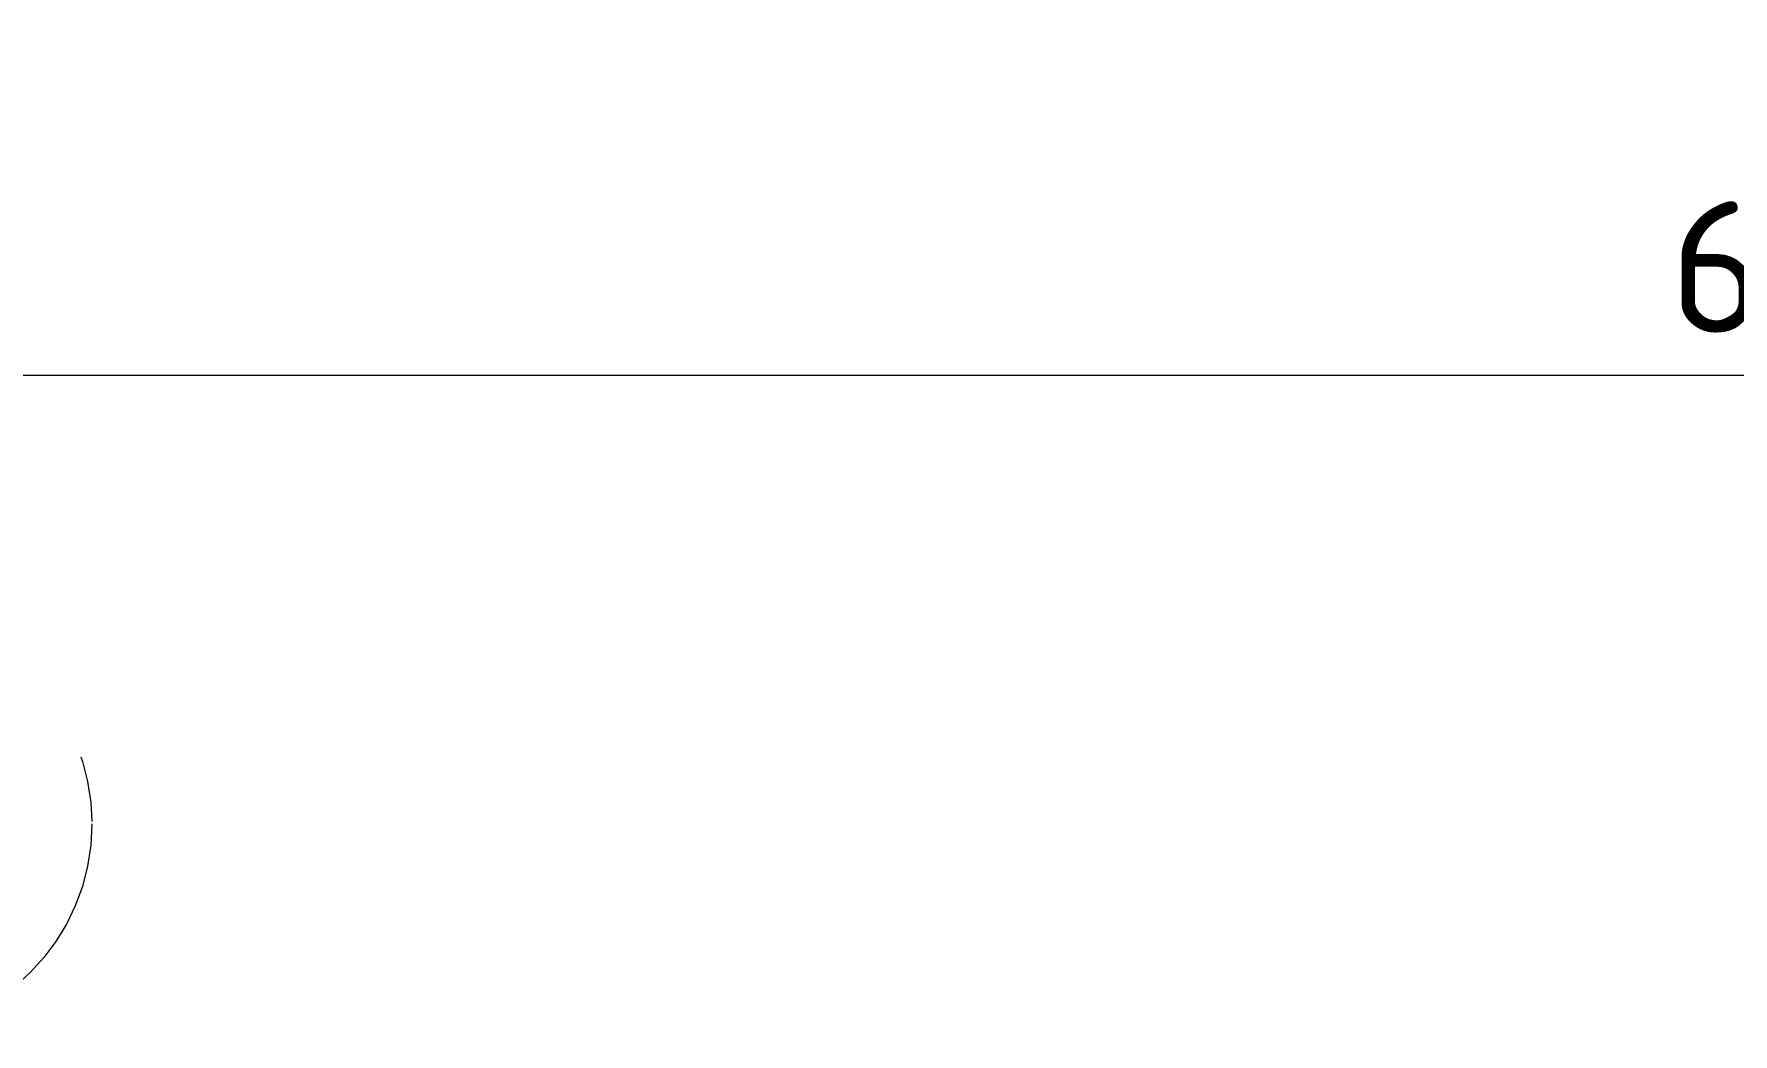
# Model space of a CAD drawing. Header units: metres. Extents: x -2111 to 158, y 19 to 1277.
# Drawn here: x 52.907 to 55.495, y 19.461 to 20.983 of the extents above; entities that cross this region are included whole.
import ezdxf
from ezdxf.enums import TextEntityAlignment as Align

# ---------------------------------------------------------------- set-up
doc = ezdxf.new("R2010")
doc.units = ezdxf.units.M
doc.header["$PDMODE"] = 35
doc.header["$PDSIZE"] = 0.03
doc.linetypes.add('Xref_level ST-8$0$DASHDOT', pattern=[25.4, 12.7, -6.35, 0, -6.35])
doc.layers.get('Defpoints').update_dxf_attribs({"color": 4})
doc.layers.add('Оси', color=250, linetype='Xref_level ST-8$0$DASHDOT', lineweight=5)
doc.layers.add('Привязки', color=7, linetype='Continuous', lineweight=9)
doc.styles.add('Норм 2.5', font='isocpeur.ttf', dxfattribs={"height": 2.5})
doc.dimstyles.new('Норм Оси', dxfattribs={"dimtxt": 2.5, "dimasz": 2, "dimexe": 1, "dimexo": 0.6267, "dimgap": 0.81, "dimtad": 1, "dimdec": 0, "dimlfac": 1000, "dimrnd": 10, "dimzin": 0, "dimtxsty": 'Норм 2.5', "dimblk": 'OBLIQUE', "dimcen": 0.9, "dimdle": 1.2, "dimclrd": 256, "dimclrt": 256, "dimadec": 3, "dimazin": 0, "dimtfac": 1, "dimtdec": 0, "dimtofl": 0, "dimtmove": 0, "dimatfit": 3, "dimfxl": 1, "dimtfill": 1, "dimtolj": 1, "dimtzin": 0, "dimlwd": -1, "dimlwe": -1, "dimarcsym": 0})

# ---------------------------------------------------------------- blocks, each defined once
blk = doc.blocks.new('_Oblique')
at = {"color": 0, "linetype": 'ByBlock', "lineweight": -2}
blk.add_line((-0.5, -0.5), (0.5, 0.5), dxfattribs=at)
blk = doc.blocks.new('*D190')
at = {"layer": 'Defpoints', "color": 0}
for p in [(58.67563292777595, 22.46447768556881), (58.67563292777595, 20.46367228226995), (52.67563292777595, 20.22921698802406)]:
    blk.add_point(p, dxfattribs=at)
at = {"layer": 'Привязки', "color": 0}
for p, q in [((58.67563292777595, 22.41434168556881), (58.67563292777595, 20.38367228226995)), ((52.67563292777595, 20.27935298802406), (52.67563292777595, 20.54367228226995))]:
    blk.add_line(p, q, dxfattribs=at)
at = {"layer": 'Привязки'}
blk.add_line((52.57963292777595, 20.46367228226995), (58.77163292777595, 20.46367228226995), dxfattribs=at)
at = {"layer": 'Привязки', "xscale": 0.16, "yscale": 0.16, "zscale": 0.16, "rotation": 180}
blk.add_blockref('_Oblique', (52.67563292777595, 20.46367228226995), dxfattribs=at)
at = {"layer": 'Привязки', "xscale": 0.16, "yscale": 0.16, "zscale": 0.16}
blk.add_blockref('_Oblique', (58.67563292777595, 20.46367228226995), dxfattribs=at)
at = {"layer": 'Привязки', "insert": (55.67563292777595, 20.62847228226995), "char_height": 0.2, "attachment_point": 5, "style": 'Норм 2.5', "bg_fill": 3, "box_fill_scale": 1.1, "bg_fill_color": 256, "bg_fill_true_color": 13158600, "bg_fill_transparency": 0}
blk.add_mtext('\\A1;6000', dxfattribs=at)
blk = doc.blocks.new('axis_name')
at = {"lineweight": 9}
blk.add_circle((0, 0), 3.197834297075078, dxfattribs=at)
at = {"style": 'Норм 2.5'}
blk.add_attdef('AXIS_NAME', text='', height=2.5, dxfattribs=at).set_placement((0, 0), align=Align.MIDDLE_CENTER)

msp = doc.modelspace()

# ---------------------------------------------------------------- block references
at = {"layer": 'Оси', "xscale": 0.1, "yscale": 0.1, "zscale": 0.1}
msp.add_blockref('axis_name', (52.67563292777595, 19.78051666706074), dxfattribs=at).add_auto_attribs({'AXIS_NAME': '7'})

# ---------------------------------------------------------------- dimensions: what is measured, and where the dimension line sits
at = {"layer": 'Привязки'}
dim = msp.add_linear_dim(base=(58.67563292777595, 20.46367228226995), p1=(52.67563292777595, 20.22921698802406), p2=(58.67563292777595, 22.46447768556881), dimstyle='Норм Оси', dxfattribs=at)
dim.commit()
dim.dimension.update_dxf_attribs({"geometry": '*D190', "text_midpoint": (55.67563292777595, 20.62847228226995)})

doc.saveas('drawing.dxf')
